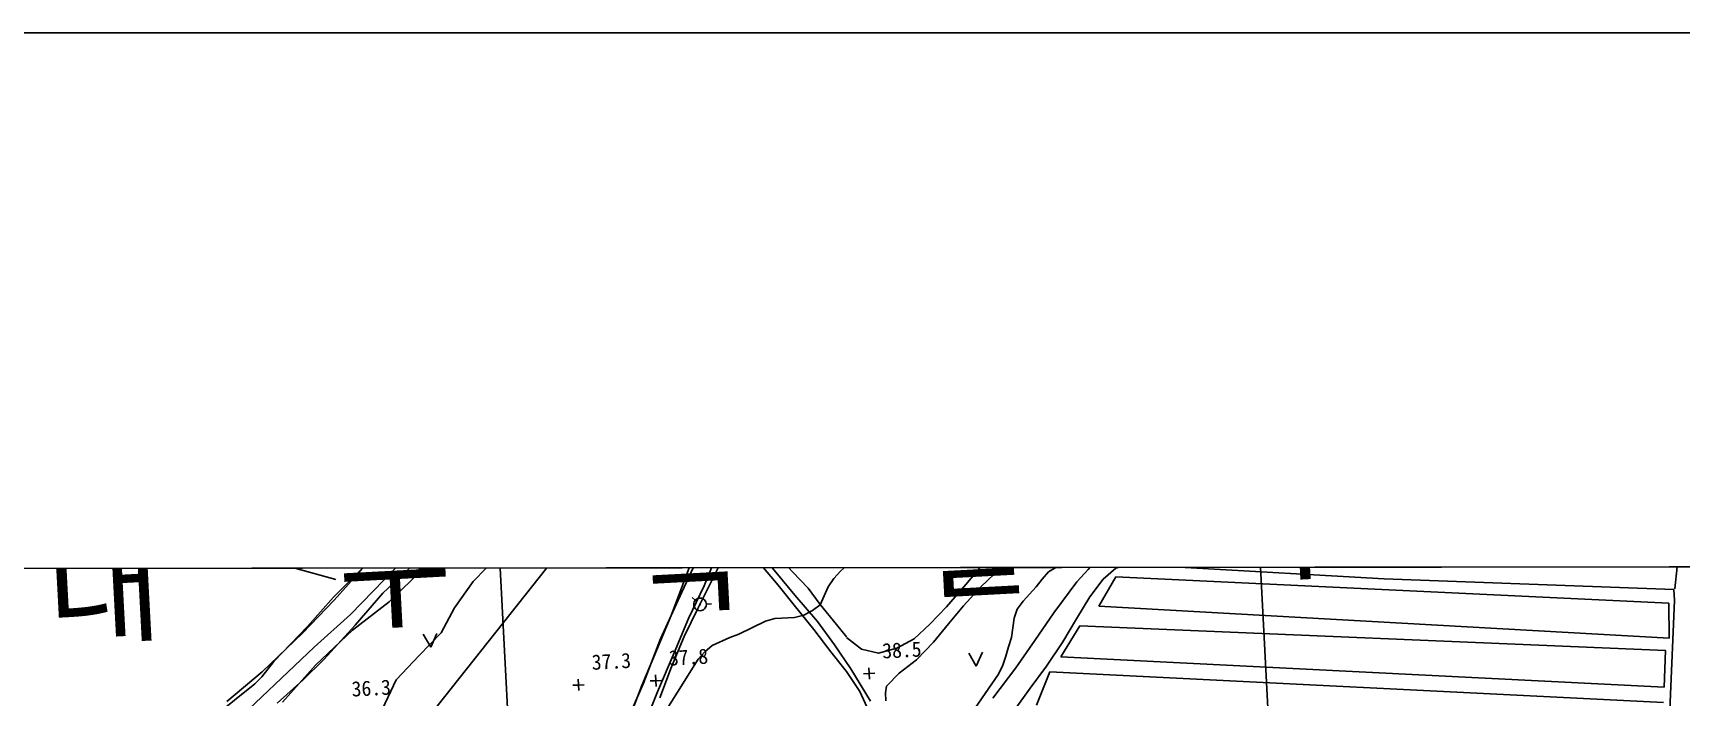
# Model space of a CAD drawing. Header units: millimetres. Extents: x 16742 to 17538, y 1103 to 1809.
# Drawn here: x 16887.5 to 17104.6, y 1531.5 to 1619.1 of the extents above; entities that cross this region are included whole.
import ezdxf
from ezdxf.xclip import XClip

# ---------------------------------------------------------------- set-up
doc = ezdxf.new("R2010")
doc.units = ezdxf.units.MM
doc.header["$LTSCALE"] = 10
doc.header["$MEASUREMENT"] = 0
doc.header["$XCLIPFRAME"] = 2
doc.layers.add('TX-PAPR', color=2, linetype='Continuous', plot=False)
doc.layers.add('TZ-BASE', color=253, linetype='Continuous')
doc.styles.get("Standard").update_dxf_attribs({"font": 'GulimChe.ttf'})

# ---------------------------------------------------------------- blocks, each defined once
blk = doc.blocks.new('JD-FHFGFGH4SFG5')
at = {"layer": 'TZ-BASE'}
for p, q in [((122.89, 133.43), (141.48, -216.43)), ((223.03, 133.44), (241.62, -216.42)), ((101.48, 36.5, 37.25), (145.79, 92.26, 37.25)), ((124.27, 87.44, 38), (106.28, 69, 38)), ((80.25, 80.23, 39.34), (104.37, 73.61, 39.34)), ((104.04, 71.28, 39.02), (111.36, 78.53, 39.02)), ((158.31, 79.31, 39.81), (162.3, 74.57, 39.81)), ((170.81, 74.7, 38), (175.53, 79.06, 38)), ((281.36, 78.48, 40.26), (280.71, 72.38, 40.26)), ((122.46, 73.35, 37.06), (125.83, 76.82, 37.06)), ((151.7, 77.28, 37.25), (148.52, 68.84, 37.25)), ((152.66, 77.82, 39.83), (149.94, 71.93, 39.83)), ((152.86, 72.76, 39.81), (154.48, 76.75, 39.81)), ((155.4, 76.5, 38.2), (153.72, 73.14, 38.2)), ((164.49, 74.61, 39.09), (162.1, 77.48, 39.09)), ((203.44, 74.92, 38.83), (204.33, 76.01, 38.83)), ((108.23, 75.45, 39.41), (104.14, 70.9, 39.41)), ((110.57, 71.79, 37.25), (114.48, 75.49, 37.25)), ((116.09, 75.26, 37.06), (111.37, 70.64, 37.06)), ((162.6, 72.85, 38.2), (160.38, 75.51, 38.2)), ((162.3, 74.57, 39.81), (164.82, 71.54, 39.81)), ((166.56, 72.45, 39.09), (164.49, 74.61, 39.09)), ((169.96, 73.73, 38), (170.81, 74.7, 38)), ((189.38, 75.38, 39.09), (187.32, 72.93, 39.09)), ((189.32, 72.63, 39.09), (192.13, 75.31, 39.09)), ((198.22, 74.63, 39.02), (197.37, 73.67, 39.02)), ((199.33, 75.26, 39.02), (198.22, 74.63, 39.02)), ((201.95, 73.3, 38.83), (203.44, 74.92, 38.83)), ((204.86, 70.07, 41.04), (207.07, 73.96, 41.04)), ((207.07, 75.1, 39.71), (205.4, 73.64, 39.71)), ((208.87, 75.55, 39.71), (207.07, 75.1, 39.71)), ((207.07, 73.96, 41.04), (279.89, 70.48, 41.04)), ((242.43, 73.7, 39.71), (209.63, 75.58, 39.71)), ((106.93, 67.59, 37.25), (110.57, 71.79, 37.25)), ((119.98, 69.88, 37.06), (122.46, 73.35, 37.06)), ((149.94, 71.93, 39.83), (147.14, 65.78, 39.83)), ((150.79, 68.46, 39.81), (152.86, 72.76, 39.81)), ((153.72, 73.14, 38.2), (152.04, 69.78, 38.2)), ((164.73, 70.23, 38.2), (162.6, 72.85, 38.2)), ((168.16, 70.32, 39.09), (166.56, 72.45, 39.09)), ((168.15, 70.28, 38), (169.2, 72.65, 38)), ((169.2, 72.65, 38), (169.96, 73.73, 38)), ((187.32, 72.93, 39.09), (184.78, 70, 39.09)), ((187.01, 70.13, 39.09), (189.32, 72.63, 39.09)), ((196.61, 72.62, 39.02), (194.87, 70.74, 39.02)), ((197.37, 73.67, 39.02), (196.61, 72.62, 39.02)), ((198.9, 69.21, 38.83), (201.95, 73.3, 38.83)), ((205.4, 73.64, 39.71), (203.67, 71.34, 39.71)), ((280.58, 72.28, 39.71), (242.43, 73.7, 39.71)), ((280.64, 70.85, 39.71), (280.58, 72.28, 39.71)), ((104.14, 70.9, 39.41), (99.96, 66.52, 39.41)), ((100.64, 67.43, 39.02), (104.04, 71.28, 39.02)), ((111.37, 70.64, 37.06), (106.58, 66.94, 37.06)), ((118.25, 66.56, 37.06), (119.98, 69.88, 37.06)), ((152.04, 69.78, 38.2), (150.24, 66.08, 38.2)), ((151.31, 71.24, 37.63), (151.7, 70.87, 37.63)), ((152.22, 70.31, 37.63), (152.42, 70.3, 37.63)), ((152.33, 70.39, 37.63), (152.34, 70.23, 37.63)), ((153.17, 70.36, 37.63), (153.85, 70.38, 37.63)), ((167.31, 67, 38.2), (164.73, 70.23, 38.2)), ((164.82, 71.54, 39.81), (167.79, 68.07, 39.81)), ((166.01, 68.89, 38), (167.12, 69.53, 38)), ((167.12, 69.53, 38), (168.15, 70.28, 38)), ((170.3, 67.66, 39.09), (168.16, 70.32, 39.09)), ((184.78, 70, 39.09), (182.58, 67.72, 39.09)), ((185.03, 67.77, 39.09), (187.01, 70.13, 39.09)), ((194.1, 69.7, 39.02), (193.69, 68.5, 39.02)), ((194.87, 70.74, 39.02), (194.1, 69.7, 39.02)), ((203.67, 71.34, 39.71), (201.92, 68.44, 39.71)), ((279.95, 65.88, 41.04), (204.86, 70.07, 41.04)), ((279.41, 41.91, 39.71), (280.64, 70.85, 39.71)), ((279.89, 70.48, 41.04), (279.95, 65.88, 41.04)), ((96.22, 62.78, 39.02), (100.64, 67.43, 39.02)), ((106.28, 69, 38), (101.51, 64.68, 38)), ((102.8, 63.08, 37.25), (106.93, 67.59, 37.25)), ((148.52, 68.84, 37.25), (144.66, 59.65, 37.25)), ((148.9, 63.95, 39.81), (150.79, 68.46, 39.81)), ((157.45, 66.4, 38), (160.93, 68.1, 38)), ((160.93, 68.1, 38), (162.18, 68.45, 38)), ((162.18, 68.45, 38), (164.75, 68.59, 38)), ((164.75, 68.59, 38), (166.01, 68.89, 38)), ((167.79, 68.07, 39.81), (170.02, 64.99, 39.81)), ((171.63, 66.06, 39.09), (170.3, 67.66, 39.09)), ((182.58, 67.72, 39.09), (180.51, 65.78, 39.09)), ((183.06, 65.33, 39.09), (185.03, 67.77, 39.09)), ((193.69, 68.5, 39.02), (193.36, 65.95, 39.02)), ((196.42, 65.56, 38.83), (198.9, 69.21, 38.83)), ((199.84, 63.42, 41.42), (202.34, 67.48, 41.42)), ((201.92, 68.44, 39.71), (200.1, 65.37, 39.71)), ((202.34, 67.48, 41.42), (279.46, 64.25, 41.42)), ((99.96, 66.52, 39.41), (94.67, 61.45, 39.41)), ((106.58, 66.94, 37.06), (101.73, 62.36, 37.06)), ((115.36, 63.61, 37.06), (118.25, 66.56, 37.06)), ((115.86, 66.42, 38.3), (116.86, 64.67, 38.3)), ((116.86, 64.67, 38.3), (117.66, 66.51, 38.3)), ((147.14, 65.78, 39.83), (144.87, 59.95, 39.83)), ((150.24, 66.08, 38.2), (148.58, 62.08, 38.2)), ((153.92, 64.91, 38), (156.24, 65.97, 38)), ((156.24, 65.97, 38), (157.45, 66.4, 38)), ((169.53, 64.09, 38.2), (167.31, 67, 38.2)), ((173.59, 64.41, 39.09), (171.63, 65.98, 39.09)), ((180.51, 65.78, 39.09), (178.23, 64.55, 39.09)), ((180.83, 63, 39.09), (183.06, 65.33, 39.09)), ((193.36, 65.95, 39.02), (192.95, 64.75, 39.02)), ((193.9, 61.96, 38.83), (196.42, 65.56, 38.83)), ((200.1, 65.37, 39.71), (197.95, 62.2, 39.71)), ((101.51, 64.68, 38), (90.31, 54.06, 38)), ((100.07, 60.4, 37.25), (102.8, 63.08, 37.25)), ((112.32, 60.37, 37.06), (115.36, 63.61, 37.06)), ((146.64, 54.41, 38), (152.09, 63.11, 38)), ((146.74, 58.79, 39.81), (148.9, 63.95, 39.81)), ((152.09, 63.11, 38), (152.94, 64.07, 38)), ((152.94, 64.07, 38), (153.92, 64.91, 38)), ((171.62, 61.47, 38.2), (169.53, 64.09, 38.2)), ((170.02, 64.99, 39.81), (172.17, 61.82, 39.81)), ((175.85, 63.91, 39.09), (173.59, 64.41, 39.09)), ((178.23, 64.55, 39.09), (175.85, 63.91, 39.09)), ((178.57, 61.27, 39.09), (180.83, 63, 39.09)), ((187.72, 63.91, 38.79), (188.71, 62.17, 38.79)), ((188.71, 62.17, 38.79), (189.51, 64.01, 38.79)), ((192.61, 63.51, 39.02), (192.2, 62.31, 39.02)), ((192.95, 64.75, 39.02), (192.61, 63.51, 39.02)), ((279.27, 59.43, 41.42), (199.84, 63.42, 41.42)), ((279.46, 64.25, 41.42), (279.27, 59.43, 41.42)), ((94.67, 61.45, 39.41), (90.01, 57.51, 39.41)), ((93.72, 59.85, 39.02), (94.61, 60.77, 39.02)), ((94.61, 60.77, 39.02), (96.22, 62.78, 39.02)), ((101.73, 62.36, 37.06), (97.36, 57.46, 37.06)), ((146.54, 59.52, 37.79), (146.46, 61.02, 37.79)), ((146.46, 61.02, 37.79), (146.5, 60.27, 37.79)), ((148.58, 62.08, 38.2), (147.05, 58.01, 38.2)), ((173.37, 58.83, 38.2), (171.62, 61.47, 38.2)), ((172.17, 61.82, 39.81), (174.79, 57.57, 39.81)), ((173.84, 61.16, 38.53), (175.34, 61.24, 38.53)), ((174.59, 61.2, 38.53), (173.84, 61.16, 38.53)), ((174.63, 60.45, 38.53), (174.55, 61.95, 38.53)), ((174.55, 61.95, 38.53), (174.59, 61.2, 38.53)), ((176.86, 59.55, 39.09), (178.57, 61.27, 39.09)), ((191.65, 61.15, 39.02), (187.26, 54.77, 39.02)), ((190.89, 57.96, 38.83), (193.9, 61.96, 38.83)), ((192.2, 62.31, 39.02), (191.65, 61.15, 39.02)), ((197.95, 62.2, 39.71), (195.78, 59.29, 39.71)), ((196.63, 57.04, 41.42), (198.4, 61.42, 41.42)), ((198.4, 61.42, 41.42), (279.22, 57.4, 41.42)), ((85.69, 53.41, 39.02), (93.72, 59.85, 39.02)), ((96.65, 57.3, 37.25), (100.07, 60.4, 37.25)), ((110.18, 55.81, 37.06), (112.32, 60.37, 37.06)), ((135.59, 59.66, 37.29), (137.09, 59.74, 37.29)), ((136.34, 59.7, 37.29), (135.59, 59.66, 37.29)), ((136.38, 58.96, 37.29), (136.3, 60.45, 37.29)), ((136.3, 60.45, 37.29), (136.34, 59.7, 37.29)), ((144.66, 59.65, 37.25), (139.76, 46.79, 37.25)), ((144.87, 59.95, 39.83), (142.2, 53.8, 39.83)), ((144.46, 53.17, 39.81), (146.74, 58.79, 39.81)), ((145.75, 60.23, 37.79), (147.24, 60.31, 37.79)), ((146.5, 60.27, 37.79), (145.75, 60.23, 37.79)), ((174.76, 55.76, 38.2), (173.37, 58.83, 38.2)), ((176.73, 58.66, 39.09), (176.86, 59.55, 39.09)), ((176.81, 57.61, 39.09), (176.73, 58.66, 39.09)), ((195.78, 59.29, 39.71), (193.7, 56.33, 39.71))]:
    blk.add_line(p, q, dxfattribs=at)
blk.add_circle((152.33, 70.32, 37.63), 0.837, dxfattribs=at)
for s, height, rotation, p in [('대   구   직   할   시', 12, 3.0433, (66.68, 66.13)), ('38.5', 2, 3.042, (176.37, 63.19, 37.41)), ('37.3', 2, 3.042, (138.12, 61.69, 37.41)), ('37.8', 2, 3.042, (148.28, 62.25, 37.41)), ('36.3', 2, 3.042, (106.5, 58.17, 37.41))]:
    blk.add_text(s, height=height, rotation=rotation, dxfattribs=at).set_placement(p)

msp = doc.modelspace()

# ---------------------------------------------------------------- linework, layer by layer
at = {"layer": 'TX-PAPR'}
for points in [[(16741.89, 1103.05), (17537.89, 1103.05), (17537.89, 1619.05), (16741.89, 1619.05)], [(17522.97, 1549.06), (16822.97, 1548.41), (16823.11, 1398.41), (17523.11, 1399.06)]]:
    msp.add_lwpolyline(points, close=True, dxfattribs=at)

# ---------------------------------------------------------------- block references
at = {"layer": 'TZ-BASE'}
ref = msp.add_blockref('JD-FHFGFGH4SFG5', (16823.04, 1473.41), dxfattribs=at)
XClip(ref).set_block_clipping_path([(699.9307166184, 75.6476090799), (-0.0689872699, 75.0037604044), (0.0689872699, -75.0037604044), (700.0686841918, -74.3523274699)])

doc.saveas('drawing.dxf')
